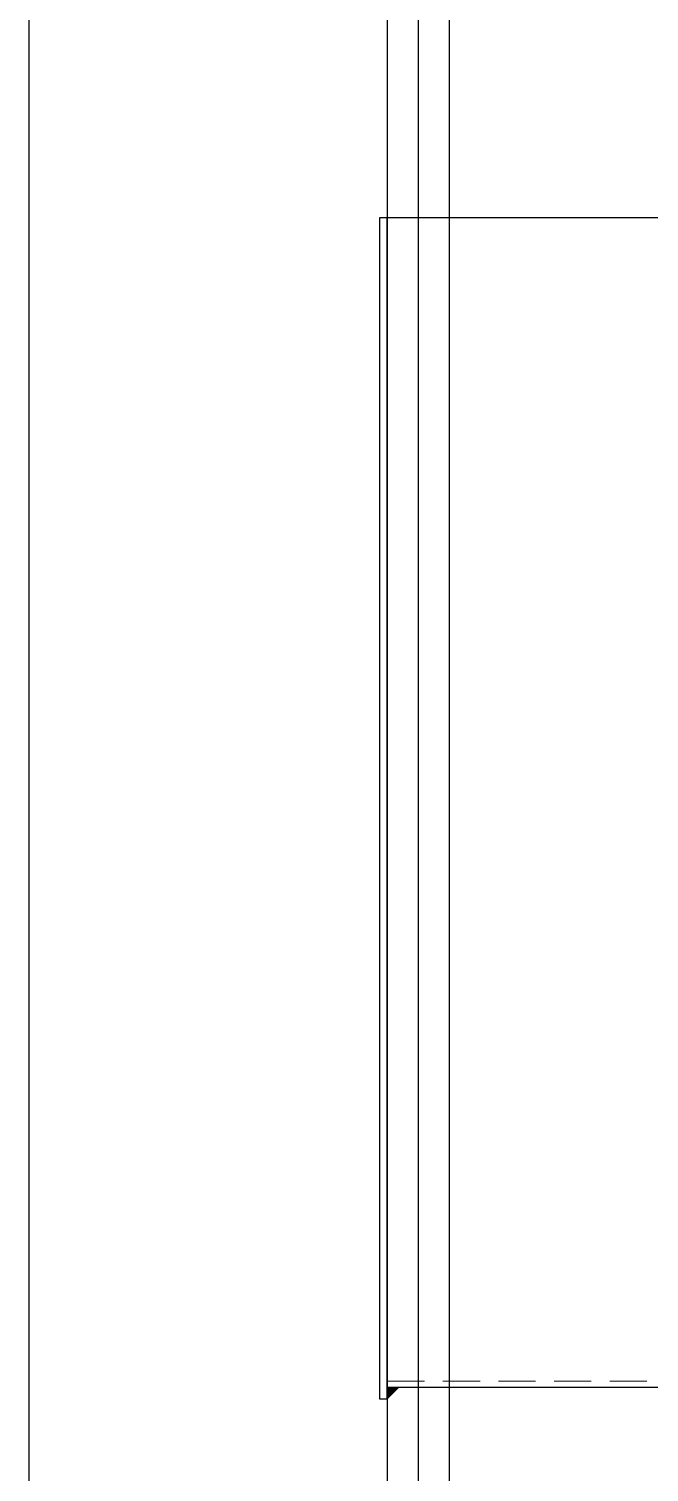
# Model space of a CAD drawing. Header units: millimetres. Extents: x 0 to 51411, y 0 to 16902.
# Drawn here: x 1445.7 to 1604.9, y 15363.8 to 15734.1 of the extents above; entities that cross this region are included whole.
import ezdxf

# ---------------------------------------------------------------- set-up
doc = ezdxf.new("R2010")
doc.units = ezdxf.units.MM
doc.linetypes.add('HIDDEN2', pattern=[4.7625, 3.175, -1.5875])
doc.layers.add('01_外形線', color=7, linetype='Continuous', lineweight=25)
doc.layers.add('03_かくれ線', color=6, linetype='HIDDEN2', lineweight=13)

msp = doc.modelspace()

# ---------------------------------------------------------------- hatches: boundary and pattern name
at = {"layer": '01_外形線'}
h = msp.add_hatch(color=4, dxfattribs=at)
h.dxf.hatch_style = 1
h.paths.add_polyline_path([(1540.697, 15385.604), (1537.697, 15385.604), (1537.697, 15382.604)])

# ---------------------------------------------------------------- linework, layer by layer
msp.add_line((1537.697, 15800.911), (1537.697, 13300.911), dxfattribs=at)
msp.add_lwpolyline([(1445.697, 15800.911), (1445.697, 13300.911), (1545.697, 13300.911), (1545.697, 15800.911)], close=True, dxfattribs=at)
for points in [[(1815.697, 15800.911), (1815.697, 15270.911), (1545.697, 15270.911), (1545.697, 15790.911), (1555.697, 15800.911), (1815.697, 15800.911)], [(1807.697, 15792.911), (1807.697, 15278.911), (1553.697, 15278.911), (1553.697, 15792.911), (1807.697, 15792.911)]]:
    msp.add_lwpolyline(points, dxfattribs=at)
at = {"layer": '01_外形線', "color": 4}
msp.add_lwpolyline([(1535.697, 15685.604), (1535.697, 15382.604), (1537.697, 15382.604), (1537.697, 15685.604)], close=True, dxfattribs=at)
msp.add_lwpolyline([(2002.868, 15385.604), (2202.818, 15585.554, 0.1989124), (2203.697, 15587.675), (2203.697, 15685.604), (1950.697, 15685.604, 0.4142136), (1945.697, 15680.604), (1945.697, 15640.604, -0.4142136), (1940.697, 15635.604), (1870.697, 15635.604, -0.4142136), (1865.697, 15640.604), (1865.697, 15680.604, 0.4142136), (1860.697, 15685.604), (1537.697, 15685.604), (1537.697, 15385.604)], format="xyb", close=True, dxfattribs=at)
msp.add_lwpolyline([(1537.697, 15385.604), (1540.697, 15385.604), (1537.697, 15382.604), (1537.697, 15385.604)], dxfattribs=at)
at = {"layer": '03_かくれ線', "color": 4, "ltscale": 3}
msp.add_line((1537.697, 15387.104), (2004.368, 15387.104), dxfattribs=at)

doc.saveas('drawing.dxf')
